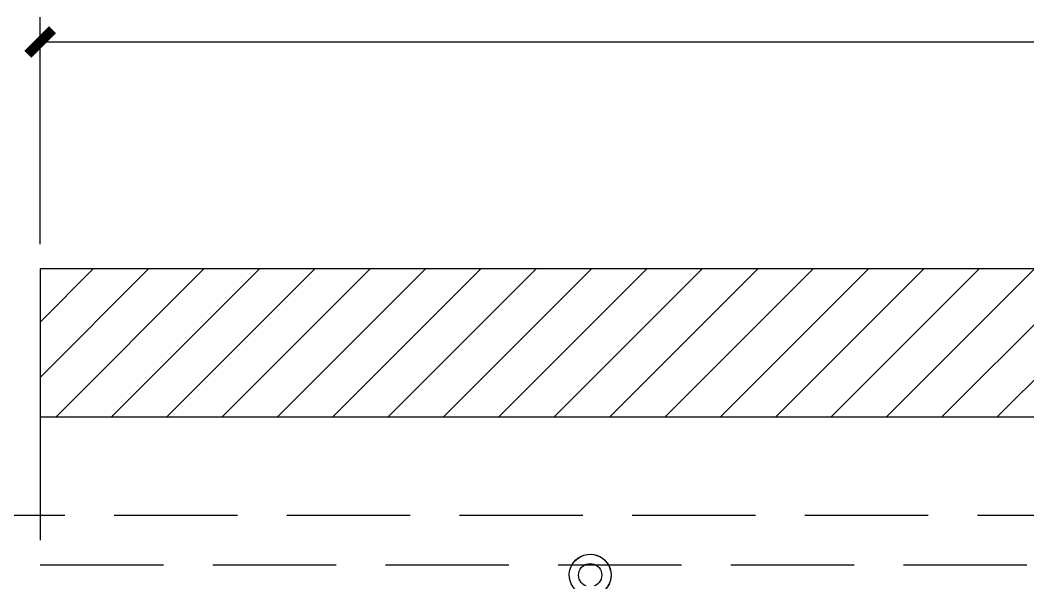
# Model space of a CAD drawing. Extents: x -1899985 to -450366, y 556196 to 2151267.
# Drawn here: x -1714451 to -1712408, y 577671 to 578812 of the extents above; entities that cross this region are included whole.
import ezdxf

# ---------------------------------------------------------------- set-up
doc = ezdxf.new("R2010")
doc.units = 0
doc.header["$LTSCALE"] = 1000
doc.header["$MEASUREMENT"] = 0
doc.linetypes.add('DASH', pattern=[0.35, 0.25, -0.1])
doc.layers.get('Defpoints').update_dxf_attribs({"color": 210})
for name, color, linetype in [('A-LIN-V', 9, 'Continuous'), ('A-SFCE', 30, 'Continuous'), ('EWHS5T6M-3', 7, 'Continuous'), ('建-尺寸', 3, 'Continuous')]:
    doc.layers.add(name, color=color, linetype=linetype)
doc.styles.add('A-DIM_T3', font='SIMPLEX', dxfattribs={"width": 0.705882, "bigfont": 'GBCBIG'})
doc.dimstyles.new('A-DIM&&50', dxfattribs={"dimtxt": 148.75, "dimasz": 50, "dimexe": 50, "dimexo": 50, "dimgap": 63.125, "dimtad": 1, "dimdec": 0, "dimzin": 0, "dimdsep": 46, "dimtxsty": 'A-DIM_T3', "dimblk": 'ARCHTICK', "dimcen": 0.09, "dimclrt": 7, "dimazin": 2, "dimtfac": 1, "dimtdec": 0, "dimtix": 1, "dimtmove": 2, "dimatfit": 3, "dimfxl": 0, "dimtolj": 1, "dimtzin": 0, "dimarcsym": 0})

# ---------------------------------------------------------------- blocks, each defined once
blk = doc.blocks.new('_ArchTick')
at = {"color": 0, "linetype": 'ByBlock', "const_width": 0.4}
blk.add_lwpolyline([(-0.5, -0.5), (0.5, 0.5)], dxfattribs=at)
blk = doc.blocks.new('*D488')
at = {"layer": 'Defpoints', "color": 0}
for p in [(3050, 1060.2), (-3050, 600), (3050, 600)]:
    blk.add_point(p, dxfattribs=at)
at = {"layer": '建-尺寸', "color": 0, "lineweight": -2}
for p, q in [((-3050, 650), (-3050, 1110.2)), ((3050, 650), (3050, 1110.2)), ((-3050, 1060.2), (3050, 1060.2))]:
    blk.add_line(p, q, dxfattribs=at)
at = {"layer": '建-尺寸', "color": 0, "lineweight": -2, "xscale": 50, "yscale": 50, "zscale": 50, "rotation": 180}
blk.add_blockref('_ArchTick', (-3050, 1060.2), dxfattribs=at)
at = {"layer": '建-尺寸', "color": 0, "lineweight": -2, "xscale": 50, "yscale": 50, "zscale": 50}
blk.add_blockref('_ArchTick', (3050, 1060.2), dxfattribs=at)
at = {"layer": '建-尺寸', "color": 7, "insert": (382.4, 1197.7), "char_height": 148.75, "attachment_point": 5, "style": 'A-DIM_T3'}
blk.add_mtext('\\A1;6100', dxfattribs=at)
blk = doc.blocks.new('3243243')
at = {"color": 6, "linetype": 'DASH'}
blk.add_line((1570255.4, 577182.5), (1562425.4, 577182.5), dxfattribs=at)
at = {"layer": 'EWHS5T6M-3', "color": 4, "linetype": 'Continuous', "extrusion": (0, 0, -1)}
for major_axis, start_param, end_param in [((-42.4, 0), -0.894844, 4.064252), ((-42.4, 0), -0.894844, 4.049918), ((-23.6, 0), -1.211117, 4.35271)]:
    blk.add_ellipse((1568170.4, 577061.9), major_axis=major_axis, ratio=0.996195, start_param=start_param, end_param=end_param, dxfattribs=at)
blk = doc.blocks.new('b234swerwr')
at = {"layer": 'A-LIN-V'}
blk.add_blockref('3243243', (-3140460.8, 0), dxfattribs=at)
blk = doc.blocks.new('G$C2C10B007')
at = {"layer": 'A-LIN-V'}
h = blk.add_hatch(dxfattribs=at)
h.set_pattern_fill('ANSI31', color=252, scale=50)
h.set_pattern_definition([(45, (0, 400), (-56.1266, 56.1266), [])])
h.paths.add_polyline_path([(-150, 600), (-3050, 600), (-3050, 300), (3050, 300), (3050, 600), (150, 600), (150, 2100), (-150, 2100)])
blk.add_lwpolyline([(-150, 600), (-3050, 600), (-3050, 300), (3050, 300), (3050, 600), (150, 600), (150, 2100), (-150, 2100), (-150, 600)], dxfattribs=at)
at = {"layer": 'A-SFCE', "linetype": 'DASH'}
for p, q in [((-3050, 300), (-3050, 0)), ((-3050, 0), (3050, 0))]:
    blk.add_line(p, q, dxfattribs=at)
at = {"layer": '建-尺寸'}
dim = blk.add_linear_dim(base=(3050, 1060.2), p1=(-3050, 600), p2=(3050, 600), angle=0, dimstyle='A-DIM&&50', dxfattribs=at)
dim.commit()
dim.dimension.update_dxf_attribs({"geometry": '*D488', "text_midpoint": (382.4, 1197.7), "dimtype": 161})
blk = doc.blocks.new('G$C845E5159')
at = {"layer": 'A-LIN-V'}
blk.add_blockref('G$C2C10B007', (8250, -1550), dxfattribs=at)

msp = doc.modelspace()

# ---------------------------------------------------------------- block references
at = {"layer": 'A-LIN-V'}
for name, p in [('G$C845E5159', (-1719610.4, 579257.5)), ('b234swerwr', (-141005, 625))]:
    msp.add_blockref(name, p, dxfattribs=at)

doc.saveas('drawing.dxf')
